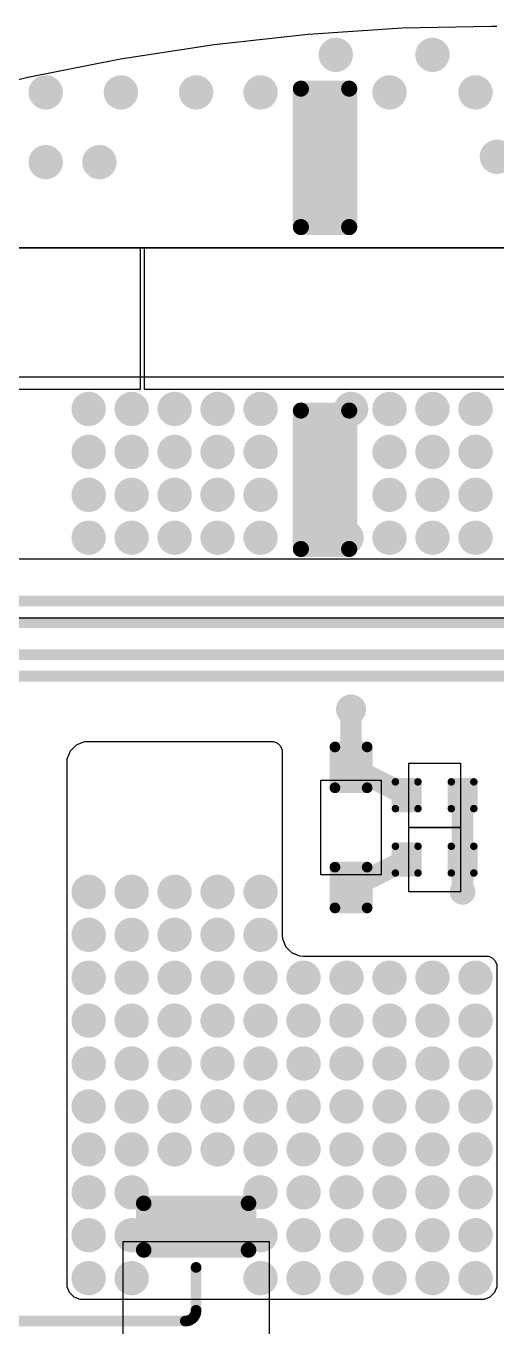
# Model space of a CAD drawing. Header units: millimetres. Extents: x 201 to 305, y 187 to 304.
# Drawn here: x 243.04 to 254, y 274.11 to 304.42 of the extents above; entities that cross this region are included whole.
import ezdxf

# ---------------------------------------------------------------- set-up
doc = ezdxf.new("R2010")
doc.units = ezdxf.units.MM
doc.layers.add('TopLayer', color=1, linetype='Continuous')

# ---------------------------------------------------------------- blocks, each defined once
blk = doc.blocks.new('EC_H10_1')
at = {"layer": 'TopLayer'}
for p, q in [((-1.65, -4.2), (-1.65, 4.2)), ((-1.65, 4.2), (1.65, 4.2)), ((1.65, 4.2), (1.65, -4.2)), ((1.65, -4.2), (-1.65, -4.2))]:
    blk.add_line(p, q, dxfattribs=at)
at = {"layer": 'TopLayer', "const_width": 0.188}
for points in [[(-5.456, 0.562, 1), (-5.269, 0.562, 1)], [(-2.231, 0.562, 1), (-2.044, 0.562, 1)], [(2.044, 0.562, 1), (2.231, 0.562, 1)], [(5.269, 0.562, 1), (5.456, 0.562, 1)], [(-5.456, -0.562, 1), (-5.269, -0.562, 1)], [(-2.231, -0.562, 1), (-2.044, -0.562, 1)], [(2.044, -0.562, 1), (2.231, -0.562, 1)], [(5.269, -0.562, 1), (5.456, -0.562, 1)]]:
    blk.add_lwpolyline(points, format="xyb", close=True, dxfattribs=at)
at = {"layer": 'TopLayer'}
for points in [[(-5.362, -0.75), (-2.138, -0.75), (-5.362, 0.75), (-2.138, 0.75)], [(2.138, -0.75), (5.362, -0.75), (2.138, 0.75), (5.362, 0.75)], [(-5.55, -0.562), (-1.95, -0.562), (-5.55, 0.562), (-1.95, 0.562)], [(1.95, -0.562), (5.55, -0.562), (1.95, 0.562), (5.55, 0.562)]]:
    blk.add_solid(points, dxfattribs=at)
blk = doc.blocks.new('R_5025_12')
at = {"layer": 'TopLayer'}
for p, q in [((-2.1, -1.7), (-2.1, 1.7)), ((-2.1, 1.7), (2.1, 1.7)), ((2.1, 1.7), (2.1, -1.7)), ((2.1, -1.7), (-2.1, -1.7))]:
    blk.add_line(p, q, dxfattribs=at)
at = {"layer": 'TopLayer', "const_width": 0.181}
for points in [[(-3.084, 1.219, 1), (-2.903, 1.219, 1)], [(-1.997, 1.219, 1), (-1.816, 1.219, 1)], [(1.816, 1.219, 1), (1.997, 1.219, 1)], [(2.903, 1.219, 1), (3.084, 1.219, 1)], [(-3.084, -1.219, 1), (-2.903, -1.219, 1)], [(-1.997, -1.219, 1), (-1.816, -1.219, 1)], [(1.816, -1.219, 1), (1.997, -1.219, 1)], [(2.903, -1.219, 1), (3.084, -1.219, 1)]]:
    blk.add_lwpolyline(points, format="xyb", close=True, dxfattribs=at)
at = {"layer": 'TopLayer'}
for points in [[(-1.725, -1.219), (-1.725, 1.219), (-3.175, -1.219), (-3.175, 1.219)], [(-1.906, -1.4), (-1.906, 1.4), (-2.994, -1.4), (-2.994, 1.4)], [(3.175, -1.219), (3.175, 1.219), (1.725, -1.219), (1.725, 1.219)], [(2.994, -1.4), (2.994, 1.4), (1.906, -1.4), (1.906, 1.4)]]:
    blk.add_solid(points, dxfattribs=at)
blk = doc.blocks.new('SOD_323_121')
at = {"layer": 'TopLayer'}
for p, q in [((-1.1, -0.7), (-1.1, 0.7)), ((-1.1, 0.7), (1.1, 0.7)), ((1.1, 0.7), (1.1, -0.7)), ((1.1, -0.7), (-1.1, -0.7))]:
    blk.add_line(p, q, dxfattribs=at)
at = {"layer": 'TopLayer', "const_width": 0.125}
for points in [[(-1.937, 0.375, 1), (-1.813, 0.375, 1)], [(-0.987, 0.375, 1), (-0.863, 0.375, 1)], [(0.863, 0.375, 1), (0.987, 0.375, 1)], [(1.813, 0.375, 1), (1.937, 0.375, 1)], [(-1.937, -0.375, 1), (-1.813, -0.375, 1)], [(-0.987, -0.375, 1), (-0.863, -0.375, 1)], [(0.863, -0.375, 1), (0.987, -0.375, 1)], [(1.813, -0.375, 1), (1.937, -0.375, 1)]]:
    blk.add_lwpolyline(points, format="xyb", close=True, dxfattribs=at)
at = {"layer": 'TopLayer'}
for points in [[(-2, -0.375), (-0.8, -0.375), (-2, 0.375), (-0.8, 0.375)], [(-1.875, -0.5), (-0.925, -0.5), (-1.875, 0.5), (-0.925, 0.5)], [(2, 0.375), (0.8, 0.375), (2, -0.375), (0.8, -0.375)], [(1.875, 0.5), (0.925, 0.5), (1.875, -0.5), (0.925, -0.5)]]:
    blk.add_solid(points, dxfattribs=at)
blk = doc.blocks.new('R_1608S_151')
at = {"layer": 'TopLayer'}
for p, q in [((-0.6, -0.75), (-0.6, 0.75)), ((-0.6, 0.75), (0.6, 0.75)), ((0.6, 0.75), (0.6, -0.75)), ((0.6, -0.75), (-0.6, -0.75))]:
    blk.add_line(p, q, dxfattribs=at)
at = {"layer": 'TopLayer', "const_width": 0.0875}
for points in [[(-0.956, 0.312, 1), (-0.869, 0.312, 1)], [(-0.431, 0.312, 1), (-0.344, 0.312, 1)], [(0.344, 0.312, 1), (0.431, 0.312, 1)], [(0.869, 0.312, 1), (0.956, 0.312, 1)], [(-0.956, -0.312, 1), (-0.869, -0.312, 1)], [(-0.431, -0.312, 1), (-0.344, -0.312, 1)], [(0.344, -0.312, 1), (0.431, -0.312, 1)], [(0.869, -0.312, 1), (0.956, -0.312, 1)]]:
    blk.add_lwpolyline(points, format="xyb", close=True, dxfattribs=at)
at = {"layer": 'TopLayer'}
for points in [[(-0.3, -0.312), (-0.3, 0.312), (-1, -0.312), (-1, 0.312)], [(-0.387, -0.4), (-0.387, 0.4), (-0.912, -0.4), (-0.912, 0.4)], [(1, -0.312), (1, 0.312), (0.3, -0.312), (0.3, 0.312)], [(0.912, -0.4), (0.912, 0.4), (0.387, -0.4), (0.387, 0.4)]]:
    blk.add_solid(points, dxfattribs=at)
blk = doc.blocks.new('R_1608S_152')
at = {"layer": 'TopLayer'}
for p, q in [((-0.6, -0.75), (-0.6, 0.75)), ((-0.6, 0.75), (0.6, 0.75)), ((0.6, 0.75), (0.6, -0.75)), ((0.6, -0.75), (-0.6, -0.75))]:
    blk.add_line(p, q, dxfattribs=at)
at = {"layer": 'TopLayer', "const_width": 0.0875}
for points in [[(-0.956, 0.312, 1), (-0.869, 0.312, 1)], [(-0.431, 0.312, 1), (-0.344, 0.312, 1)], [(0.344, 0.312, 1), (0.431, 0.312, 1)], [(0.869, 0.312, 1), (0.956, 0.312, 1)], [(-0.956, -0.312, 1), (-0.869, -0.312, 1)], [(-0.431, -0.312, 1), (-0.344, -0.312, 1)], [(0.344, -0.312, 1), (0.431, -0.312, 1)], [(0.869, -0.312, 1), (0.956, -0.312, 1)]]:
    blk.add_lwpolyline(points, format="xyb", close=True, dxfattribs=at)
at = {"layer": 'TopLayer'}
for points in [[(-0.3, -0.312), (-0.3, 0.312), (-1, -0.312), (-1, 0.312)], [(-0.387, -0.4), (-0.387, 0.4), (-0.912, -0.4), (-0.912, 0.4)], [(1, -0.312), (1, 0.312), (0.3, -0.312), (0.3, 0.312)], [(0.912, -0.4), (0.912, 0.4), (0.387, -0.4), (0.387, 0.4)]]:
    blk.add_solid(points, dxfattribs=at)
blk = doc.blocks.new('EC_H10_165')
at = {"layer": 'TopLayer'}
for p, q in [((-1.65, -4.2), (-1.65, 4.2)), ((-1.65, 4.2), (1.65, 4.2)), ((1.65, 4.2), (1.65, -4.2)), ((1.65, -4.2), (-1.65, -4.2))]:
    blk.add_line(p, q, dxfattribs=at)
at = {"layer": 'TopLayer', "const_width": 0.188}
for points in [[(-5.456, 0.562, 1), (-5.269, 0.562, 1)], [(-2.231, 0.562, 1), (-2.044, 0.562, 1)], [(2.044, 0.562, 1), (2.231, 0.562, 1)], [(5.269, 0.562, 1), (5.456, 0.562, 1)], [(-5.456, -0.562, 1), (-5.269, -0.562, 1)], [(-2.231, -0.562, 1), (-2.044, -0.562, 1)], [(2.044, -0.562, 1), (2.231, -0.562, 1)], [(5.269, -0.562, 1), (5.456, -0.562, 1)]]:
    blk.add_lwpolyline(points, format="xyb", close=True, dxfattribs=at)
at = {"layer": 'TopLayer'}
for points in [[(-5.362, -0.75), (-2.138, -0.75), (-5.362, 0.75), (-2.138, 0.75)], [(2.138, -0.75), (5.362, -0.75), (2.138, 0.75), (5.362, 0.75)], [(-5.55, -0.562), (-1.95, -0.562), (-5.55, 0.562), (-1.95, 0.562)], [(1.95, -0.562), (5.55, -0.562), (1.95, 0.562), (5.55, 0.562)]]:
    blk.add_solid(points, dxfattribs=at)

msp = doc.modelspace()

# ---------------------------------------------------------------- linework, layer by layer
at = {"layer": 'TopLayer'}
for p, q in [((249.605, 304.232), (251.8, 304.376)), ((251.8, 304.376), (253.873, 304.421)), ((253.873, 304.421), (254, 304.416)), ((254, 304.416), (254, 304.416)), ((254, 304.416), (254, 304.416)), ((254, 304.416), (254, 304.416)), ((254, 304.416), (254, 304.416)), ((247.418, 303.993), (249.605, 304.232)), ((245.244, 303.658), (247.418, 303.993)), ((243.086, 303.229), (245.244, 303.658)), ((240.949, 302.706), (243.086, 303.229)), ((245.674, 299.25), (237.3, 299.25)), ((238.75, 299.25), (273.777, 299.25)), ((245.7, 299.25), (245.674, 299.25)), ((245.8, 299.25), (245.7, 299.25)), ((245.7, 299.25), (245.7, 299.25)), ((245.826, 299.25), (245.8, 299.25)), ((245.8, 299.25), (245.8, 299.25)), ((254.174, 299.25), (245.826, 299.25)), ((239.5, 296.25), (277.5, 296.25)), ((278, 292), (239.5, 292)), ((278.75, 290.625), (240.125, 290.625)), ((244.076, 287.533), (244.217, 287.674)), ((244.217, 287.674), (244.401, 287.75)), ((244.401, 287.75), (244.5, 287.75)), ((244.5, 287.75), (244.5, 287.75)), ((244.5, 287.75), (248.75, 287.75)), ((248.75, 287.75), (248.8, 287.75)), ((248.8, 287.75), (248.892, 287.712)), ((248.892, 287.712), (248.962, 287.642)), ((248.962, 287.642), (249, 287.55)), ((244, 287.349), (244.076, 287.533)), ((244, 287.25), (244, 287.349)), ((249, 287.55), (249, 287.5)), ((249, 287.5), (249, 287.5)), ((249, 287.5), (249, 283.25)), ((244, 275.125), (244, 287.25)), ((249, 283.25), (249.01, 283.152)), ((249.01, 283.152), (249.084, 282.972)), ((249.084, 282.972), (249.222, 282.834)), ((249.222, 282.834), (249.402, 282.76)), ((249.402, 282.76), (249.5, 282.75)), ((249.5, 282.75), (249.5, 282.75)), ((249.5, 282.75), (253.75, 282.75)), ((253.75, 282.75), (253.8, 282.75)), ((253.8, 282.75), (253.892, 282.712)), ((253.892, 282.712), (253.962, 282.642)), ((253.962, 282.642), (254, 282.55)), ((254, 282.55), (254, 282.5)), ((254, 282.5), (254, 282.5)), ((254, 282.5), (254, 275.125)), ((244, 275.125), (244, 275.125)), ((244, 275.05), (244, 275.125)), ((244.057, 274.913), (244, 275.05)), ((244.163, 274.807), (244.057, 274.913)), ((253.943, 274.913), (253.837, 274.807)), ((254, 275.05), (253.943, 274.913)), ((254, 275.125), (254, 275.05)), ((244.3, 274.75), (244.163, 274.807)), ((244.375, 274.75), (244.3, 274.75)), ((253.625, 274.75), (244.375, 274.75)), ((253.7, 274.75), (253.625, 274.75)), ((253.625, 274.75), (253.625, 274.75)), ((253.837, 274.807), (253.7, 274.75))]:
    msp.add_line(p, q, dxfattribs=at)
for points, const_width in [([(250.05, 303.75, 1), (250.45, 303.75, 1)], 0.4), ([(252.3, 303.75, 1), (252.7, 303.75, 1)], 0.4), ([(243.3, 302.875, 1), (243.7, 302.875, 1)], 0.4), ([(245.05, 302.875, 1), (245.45, 302.875, 1)], 0.4), ([(246.8, 302.875, 1), (247.2, 302.875, 1)], 0.4), ([(248.3, 302.875, 1), (248.7, 302.875, 1)], 0.4), ([(251.3, 302.875, 1), (251.7, 302.875, 1)], 0.4), ([(253.3, 302.875, 1), (253.7, 302.875, 1)], 0.4), ([(243.3, 301.25, 1), (243.7, 301.25, 1)], 0.4), ([(244.55, 301.25, 1), (244.95, 301.25, 1)], 0.4), ([(253.8, 301.375, 1), (254.2, 301.375, 1)], 0.4), ([(244.3, 295.5, 1), (244.7, 295.5, 1)], 0.4), ([(245.3, 295.5, 1), (245.7, 295.5, 1)], 0.4), ([(246.3, 295.5, 1), (246.7, 295.5, 1)], 0.4), ([(247.3, 295.5, 1), (247.7, 295.5, 1)], 0.4), ([(248.3, 295.5, 1), (248.7, 295.5, 1)], 0.4), ([(250.405, 295.5, 1), (250.805, 295.5, 1)], 0.4), ([(251.3, 295.5, 1), (251.7, 295.5, 1)], 0.4), ([(252.3, 295.5, 1), (252.7, 295.5, 1)], 0.4), ([(253.3, 295.5, 1), (253.7, 295.5, 1)], 0.4), ([(244.3, 294.5, 1), (244.7, 294.5, 1)], 0.4), ([(245.3, 294.5, 1), (245.7, 294.5, 1)], 0.4), ([(246.3, 294.5, 1), (246.7, 294.5, 1)], 0.4), ([(247.3, 294.5, 1), (247.7, 294.5, 1)], 0.4), ([(248.3, 294.5, 1), (248.7, 294.5, 1)], 0.4), ([(251.3, 294.5, 1), (251.7, 294.5, 1)], 0.4), ([(252.3, 294.5, 1), (252.7, 294.5, 1)], 0.4), ([(253.3, 294.5, 1), (253.7, 294.5, 1)], 0.4), ([(244.3, 293.5, 1), (244.7, 293.5, 1)], 0.4), ([(245.3, 293.5, 1), (245.7, 293.5, 1)], 0.4), ([(246.3, 293.5, 1), (246.7, 293.5, 1)], 0.4), ([(247.3, 293.5, 1), (247.7, 293.5, 1)], 0.4), ([(248.3, 293.5, 1), (248.7, 293.5, 1)], 0.4), ([(251.3, 293.5, 1), (251.7, 293.5, 1)], 0.4), ([(252.3, 293.5, 1), (252.7, 293.5, 1)], 0.4), ([(253.3, 293.5, 1), (253.7, 293.5, 1)], 0.4), ([(244.3, 292.5, 1), (244.7, 292.5, 1)], 0.4), ([(245.3, 292.5, 1), (245.7, 292.5, 1)], 0.4), ([(246.3, 292.5, 1), (246.7, 292.5, 1)], 0.4), ([(247.3, 292.5, 1), (247.7, 292.5, 1)], 0.4), ([(248.3, 292.5, 1), (248.7, 292.5, 1)], 0.4), ([(250.3, 292.5, 1), (250.7, 292.5, 1)], 0.4), ([(251.3, 292.5, 1), (251.7, 292.5, 1)], 0.4), ([(252.3, 292.5, 1), (252.7, 292.5, 1)], 0.4), ([(253.3, 292.5, 1), (253.7, 292.5, 1)], 0.4), ([(250.43, 288.5, 1), (250.78, 288.5, 1)], 0.35), ([(250.48, 288.5, 1), (250.73, 288.5, 1)], 0.25), ([(250.48, 287.15, 1), (250.73, 287.15, 1)], 0.25), ([(250.48, 287.15, 1), (250.73, 287.15, 1)], 0.25), ([(251.775, 286.5, 1), (252.025, 286.5, 1)], 0.25), ([(253.075, 286.5, 1), (253.325, 286.5, 1)], 0.25), ([(251.775, 285, 1), (252.025, 285, 1)], 0.25), ([(253.075, 285, 1), (253.325, 285, 1)], 0.25), ([(253.075, 285, 1), (253.325, 285, 1)], 0.25), ([(244.3, 284.25, 1), (244.7, 284.25, 1)], 0.4), ([(245.3, 284.25, 1), (245.7, 284.25, 1)], 0.4), ([(246.3, 284.25, 1), (246.7, 284.25, 1)], 0.4), ([(247.3, 284.25, 1), (247.7, 284.25, 1)], 0.4), ([(248.3, 284.25, 1), (248.7, 284.25, 1)], 0.4), ([(250.48, 284.35, 1), (250.73, 284.35, 1)], 0.25), ([(253.05, 284.25, 1), (253.35, 284.25, 1)], 0.3), ([(253.075, 284.25, 1), (253.325, 284.25, 1)], 0.25), ([(244.3, 283.25, 1), (244.7, 283.25, 1)], 0.4), ([(245.3, 283.25, 1), (245.7, 283.25, 1)], 0.4), ([(246.3, 283.25, 1), (246.7, 283.25, 1)], 0.4), ([(247.3, 283.25, 1), (247.7, 283.25, 1)], 0.4), ([(248.3, 283.25, 1), (248.7, 283.25, 1)], 0.4), ([(244.3, 282.25, 1), (244.7, 282.25, 1)], 0.4), ([(245.3, 282.25, 1), (245.7, 282.25, 1)], 0.4), ([(246.3, 282.25, 1), (246.7, 282.25, 1)], 0.4), ([(247.3, 282.25, 1), (247.7, 282.25, 1)], 0.4), ([(248.3, 282.25, 1), (248.7, 282.25, 1)], 0.4), ([(249.3, 282.25, 1), (249.7, 282.25, 1)], 0.4), ([(250.3, 282.25, 1), (250.7, 282.25, 1)], 0.4), ([(251.3, 282.25, 1), (251.7, 282.25, 1)], 0.4), ([(252.3, 282.25, 1), (252.7, 282.25, 1)], 0.4), ([(253.3, 282.25, 1), (253.7, 282.25, 1)], 0.4), ([(244.3, 281.25, 1), (244.7, 281.25, 1)], 0.4), ([(245.3, 281.25, 1), (245.7, 281.25, 1)], 0.4), ([(246.3, 281.25, 1), (246.7, 281.25, 1)], 0.4), ([(247.3, 281.25, 1), (247.7, 281.25, 1)], 0.4), ([(248.3, 281.25, 1), (248.7, 281.25, 1)], 0.4), ([(249.3, 281.25, 1), (249.7, 281.25, 1)], 0.4), ([(250.3, 281.25, 1), (250.7, 281.25, 1)], 0.4), ([(251.3, 281.25, 1), (251.7, 281.25, 1)], 0.4), ([(252.3, 281.25, 1), (252.7, 281.25, 1)], 0.4), ([(253.3, 281.25, 1), (253.7, 281.25, 1)], 0.4), ([(244.3, 280.25, 1), (244.7, 280.25, 1)], 0.4), ([(245.3, 280.25, 1), (245.7, 280.25, 1)], 0.4), ([(246.3, 280.25, 1), (246.7, 280.25, 1)], 0.4), ([(247.3, 280.25, 1), (247.7, 280.25, 1)], 0.4), ([(248.3, 280.25, 1), (248.7, 280.25, 1)], 0.4), ([(249.3, 280.25, 1), (249.7, 280.25, 1)], 0.4), ([(250.3, 280.25, 1), (250.7, 280.25, 1)], 0.4), ([(251.3, 280.25, 1), (251.7, 280.25, 1)], 0.4), ([(252.3, 280.25, 1), (252.7, 280.25, 1)], 0.4), ([(253.3, 280.25, 1), (253.7, 280.25, 1)], 0.4), ([(244.3, 279.25, 1), (244.7, 279.25, 1)], 0.4), ([(245.3, 279.25, 1), (245.7, 279.25, 1)], 0.4), ([(246.3, 279.25, 1), (246.7, 279.25, 1)], 0.4), ([(247.3, 279.25, 1), (247.7, 279.25, 1)], 0.4), ([(248.3, 279.25, 1), (248.7, 279.25, 1)], 0.4), ([(249.3, 279.25, 1), (249.7, 279.25, 1)], 0.4), ([(250.3, 279.25, 1), (250.7, 279.25, 1)], 0.4), ([(251.3, 279.25, 1), (251.7, 279.25, 1)], 0.4), ([(252.3, 279.25, 1), (252.7, 279.25, 1)], 0.4), ([(253.3, 279.25, 1), (253.7, 279.25, 1)], 0.4), ([(244.3, 278.25, 1), (244.7, 278.25, 1)], 0.4), ([(245.3, 278.25, 1), (245.7, 278.25, 1)], 0.4), ([(246.3, 278.25, 1), (246.7, 278.25, 1)], 0.4), ([(247.3, 278.25, 1), (247.7, 278.25, 1)], 0.4), ([(248.3, 278.25, 1), (248.7, 278.25, 1)], 0.4), ([(249.3, 278.25, 1), (249.7, 278.25, 1)], 0.4), ([(250.3, 278.25, 1), (250.7, 278.25, 1)], 0.4), ([(251.3, 278.25, 1), (251.7, 278.25, 1)], 0.4), ([(252.3, 278.25, 1), (252.7, 278.25, 1)], 0.4), ([(253.3, 278.25, 1), (253.7, 278.25, 1)], 0.4), ([(244.3, 277.25, 1), (244.7, 277.25, 1)], 0.4), ([(245.3, 277.25, 1), (245.7, 277.25, 1)], 0.4), ([(248.3, 277.25, 1), (248.7, 277.25, 1)], 0.4), ([(249.3, 277.25, 1), (249.7, 277.25, 1)], 0.4), ([(250.3, 277.25, 1), (250.7, 277.25, 1)], 0.4), ([(251.3, 277.25, 1), (251.7, 277.25, 1)], 0.4), ([(252.3, 277.25, 1), (252.7, 277.25, 1)], 0.4), ([(253.3, 277.25, 1), (253.7, 277.25, 1)], 0.4), ([(244.3, 276.25, 1), (244.7, 276.25, 1)], 0.4), ([(245.3, 276.25, 1), (245.7, 276.25, 1)], 0.4), ([(248.3, 276.25, 1), (248.7, 276.25, 1)], 0.4), ([(249.3, 276.25, 1), (249.7, 276.25, 1)], 0.4), ([(250.3, 276.25, 1), (250.7, 276.25, 1)], 0.4), ([(251.3, 276.25, 1), (251.7, 276.25, 1)], 0.4), ([(252.3, 276.25, 1), (252.7, 276.25, 1)], 0.4), ([(253.3, 276.25, 1), (253.7, 276.25, 1)], 0.4), ([(244.3, 275.25, 1), (244.7, 275.25, 1)], 0.4), ([(245.3, 275.25, 1), (245.7, 275.25, 1)], 0.4), ([(246.937, 275.5, 1), (247.062, 275.5, 1)], 0.125), ([(248.3, 275.25, 1), (248.7, 275.25, 1)], 0.4), ([(249.3, 275.25, 1), (249.7, 275.25, 1)], 0.4), ([(250.3, 275.25, 1), (250.7, 275.25, 1)], 0.4), ([(251.3, 275.25, 1), (251.7, 275.25, 1)], 0.4), ([(252.3, 275.25, 1), (252.7, 275.25, 1)], 0.4), ([(253.3, 275.25, 1), (253.7, 275.25, 1)], 0.4), ([(246.937, 274.5, 1), (247.062, 274.5, 1)], 0.125), ([(246.937, 274.5, 1), (247.062, 274.5, 1)], 0.125), ([(246.687, 274.25, 1), (246.812, 274.25, 1)], 0.125), ([(246.687, 274.25, 1), (246.812, 274.25, 1)], 0.125)]:
    msp.add_lwpolyline(points, format="xyb", close=True, dxfattribs=dict(at, const_width=const_width))
for points, const_width in [([(240.15, 291.025), (268.475, 291.025)], 0.25), ([(240.4, 290.525), (268.1, 290.525)], 0.25), ([(241.525, 289.775), (255.475, 289.775)], 0.25), ([(241.787, 289.275), (255.1, 289.275)], 0.25), ([(250.605, 287.15), (250.605, 288.5)], 0.5), ([(250.605, 287.15), (251.9, 286.5)], 0.5), ([(253.2, 285), (253.2, 286.5)], 0.5), ([(250.605, 284.35), (251.9, 285)], 0.5), ([(253.2, 284.25), (253.2, 285)], 0.5), ([(247, 274.5), (247, 275.5)], 0.25), ([(242.25, 274.25), (246.75, 274.25)], 0.25)]:
    msp.add_lwpolyline(points, dxfattribs=dict(at, const_width=const_width))
at = {"layer": 'TopLayer', "const_width": 0.25}
msp.add_lwpolyline([(247, 274.5, -0.414214), (246.75, 274.25)], format="xyb", dxfattribs=at)

# ---------------------------------------------------------------- block references
for name, p, rotation in [('EC_H10_165', (241.5, 297.6), 90), ('EC_H10_1', (250, 297.6), 90), ('SOD_323_121', (250.605, 285.75), 90), ('R_1608S_151', (252.55, 286.5), 180), ('R_1608S_152', (252.55, 285), 180), ('R_5025_12', (247, 274), 90)]:
    msp.add_blockref(name, p, dxfattribs=dict(rotation=rotation))

doc.saveas('drawing.dxf')
